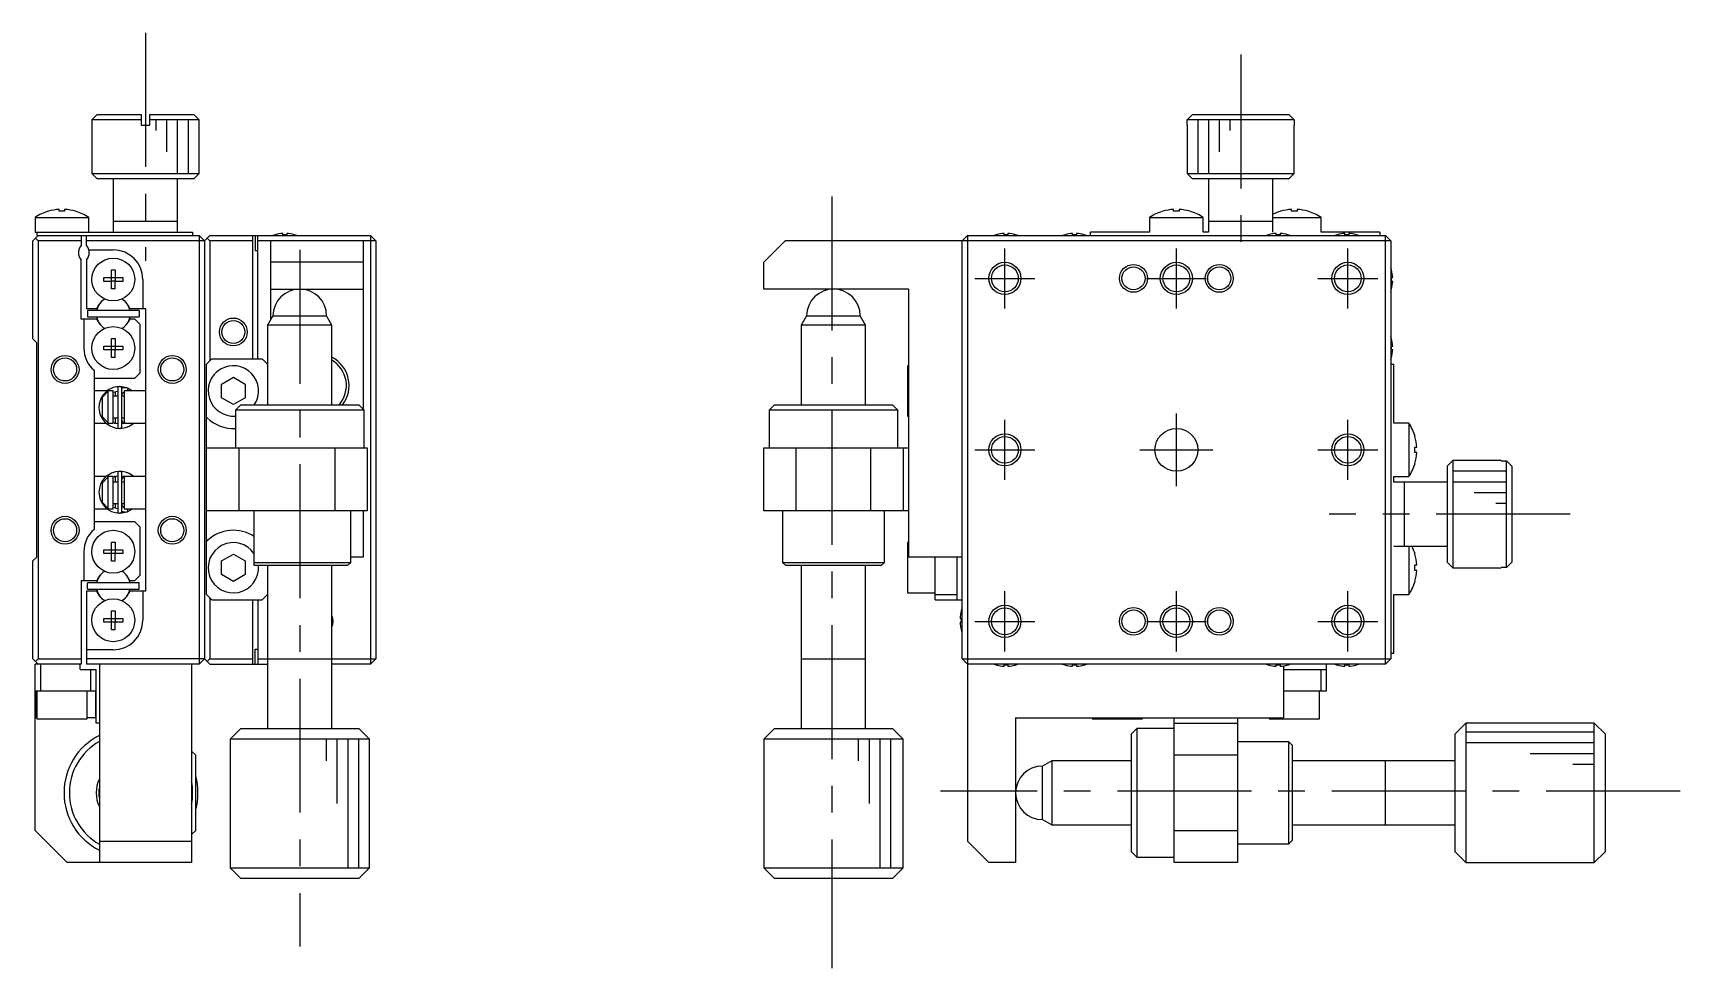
# Model space of a CAD drawing. Extents: x 35 to 355, y 20 to 260.
# Drawn here: x 35.2 to 188.9, y 101.2 to 188.5 of the extents above; entities that cross this region are included whole.
import ezdxf

# ---------------------------------------------------------------- set-up
doc = ezdxf.new("R2010")
doc.units = 0
doc.header["$LTSCALE"] = 10
doc.linetypes.add('CENTER', pattern=[2, 1.25, -0.25, 0.25, -0.25])
doc.layers.get('0').update_dxf_attribs({"linetype": 'CONTINUOUS'})
doc.layers.add('CENTER', color=1, linetype='CENTER')

msp = doc.modelspace()

# ---------------------------------------------------------------- linework, layer by layer
at = {"color": 7, "linetype": 'CONTINUOUS'}
for p, q in [((41.244827, 180.854608), (40.744827, 180.354608)), ((45.344827, 180.354608), (40.744827, 180.354608)), ((40.744827, 180.354608), (40.744827, 175.354608)), ((41.244827, 180.854608), (45.344827, 180.854608)), ((45.344827, 180.854608), (45.344827, 179.854608)), ((45.344827, 179.854608), (46.144827, 179.854608)), ((46.144827, 180.854608), (50.244827, 180.854608)), ((46.144827, 179.854608), (46.144827, 180.854608)), ((50.744827, 180.354608), (46.144827, 180.354608)), ((50.744827, 180.354608), (50.244827, 180.854608)), ((50.744827, 175.354608), (50.744827, 180.354608)), ((142.940198, 179.854608), (142.956223, 179.854608)), ((142.940198, 179.854608), (142.940198, 175.354608)), ((142.956223, 180.354608), (143.458011, 180.854608)), ((152.924172, 180.354608), (142.956223, 180.354608)), ((142.956223, 179.854608), (142.956223, 180.354608)), ((143.458011, 180.854608), (152.422385, 180.854608)), ((152.422385, 180.854608), (152.924172, 180.354608)), ((152.924172, 180.354608), (152.924172, 179.854608)), ((152.924172, 179.854608), (152.940198, 179.854608)), ((152.940198, 175.354608), (152.940198, 179.854608)), ((40.744827, 175.354608), (41.244827, 174.854608)), ((40.744827, 175.354608), (50.744827, 175.354608)), ((50.244827, 174.854608), (50.744827, 175.354608)), ((142.940198, 175.354608), (152.940198, 175.354608)), ((142.940198, 175.354608), (143.440198, 174.854608)), ((152.440198, 174.854608), (152.940198, 175.354608)), ((50.244827, 174.854608), (41.244827, 174.854608)), ((42.744827, 174.854608), (42.744827, 169.854608)), ((48.744827, 169.854608), (48.744827, 174.854608)), ((152.440198, 174.854608), (143.440198, 174.854608)), ((144.940198, 174.854608), (144.940198, 169.854608)), ((150.940198, 169.854608), (150.940198, 174.854608)), ((35.444827, 171.246265), (40.444827, 171.246265)), ((35.444827, 171.246265), (35.444827, 169.854608)), ((36.686237, 171.817188), (36.682894, 171.824043)), ((37.684827, 171.817188), (37.684827, 171.98956)), ((38.204827, 171.817188), (37.684827, 171.817188)), ((38.204827, 171.98956), (38.204827, 171.817188)), ((39.20676, 171.824043), (39.203416, 171.817188)), ((40.444827, 169.854608), (40.444827, 171.246265)), ((48.744827, 170.854608), (42.744827, 170.854608)), ((139.440198, 171.246265), (144.440198, 171.246265)), ((139.440198, 171.246265), (139.440198, 169.854608)), ((140.681608, 171.817188), (140.678265, 171.824043)), ((141.680198, 171.817188), (141.680198, 171.98956)), ((142.200198, 171.817188), (141.680198, 171.817188)), ((142.200198, 171.98956), (142.200198, 171.817188)), ((143.202131, 171.824043), (143.198787, 171.817188)), ((144.440198, 169.854608), (144.440198, 171.246265)), ((150.940198, 170.854608), (144.940198, 170.854608)), ((150.940198, 171.246265), (155.440198, 171.246265)), ((151.681608, 171.817188), (151.678265, 171.824043)), ((152.680198, 171.817188), (152.680198, 171.98956)), ((153.200198, 171.817188), (152.680198, 171.817188)), ((153.200198, 171.98956), (153.200198, 171.817188)), ((154.202131, 171.824043), (154.198787, 171.817188)), ((155.440198, 169.854608), (155.440198, 171.246265)), ((35.244827, 169.054608), (35.744827, 169.554608)), ((35.444827, 169.854608), (50.144827, 169.854608)), ((35.744827, 169.054608), (35.494827, 169.304608)), ((35.644827, 169.554608), (35.644827, 169.854608)), ((35.644827, 169.554608), (50.744827, 169.554608)), ((39.744827, 169.554608), (39.744827, 168.616045)), ((40.244827, 168.616045), (40.244827, 169.554608)), ((50.144827, 169.854608), (50.144827, 169.554608)), ((51.244827, 169.054608), (50.744827, 169.554608)), ((50.744827, 169.554608), (50.744827, 129.554608)), ((51.244827, 169.054608), (51.744827, 169.554608)), ((51.744827, 169.054608), (51.494827, 169.304608)), ((51.744827, 169.554608), (66.744827, 169.554608)), ((55.744827, 169.554608), (55.744827, 158.054608)), ((55.994827, 169.554608), (55.994827, 168.154608)), ((56.244827, 158.054608), (56.244827, 169.554608)), ((57.858465, 169.624129), (57.856211, 169.628752)), ((58.564827, 169.624129), (58.564827, 169.744467)), ((58.924827, 169.624129), (58.564827, 169.624129)), ((58.924827, 169.744467), (58.924827, 169.624129)), ((59.633443, 169.628752), (59.631188, 169.624129)), ((67.244827, 169.054608), (66.744827, 169.554608)), ((66.744827, 169.554608), (66.744827, 129.554608)), ((122.440198, 169.554608), (121.940198, 169.054608)), ((122.440198, 169.554608), (161.440198, 169.554608)), ((122.440198, 169.554608), (122.440198, 113.054608)), ((125.153836, 169.624129), (125.151582, 169.628752)), ((125.860198, 169.624129), (125.860198, 169.744467)), ((126.220198, 169.624129), (125.860198, 169.624129)), ((126.220198, 169.744467), (126.220198, 169.624129)), ((126.928814, 169.628752), (126.926559, 169.624129)), ((131.553836, 169.624129), (131.551582, 169.628752)), ((132.260198, 169.624129), (132.260198, 169.744467)), ((132.620198, 169.624129), (132.260198, 169.624129)), ((132.620198, 169.744467), (132.620198, 169.624129)), ((133.328814, 169.628752), (133.326559, 169.624129)), ((133.940198, 169.554608), (133.940198, 169.854608)), ((139.440198, 169.854608), (133.940198, 169.854608)), ((144.940198, 169.854608), (144.440198, 169.854608)), ((150.553836, 169.624129), (150.551582, 169.628752)), ((151.260198, 169.624129), (151.260198, 169.744467)), ((151.620198, 169.624129), (151.260198, 169.624129)), ((151.620198, 169.744467), (151.620198, 169.624129)), ((152.328814, 169.628752), (152.326559, 169.624129)), ((160.940198, 169.854608), (155.440198, 169.854608)), ((156.953836, 169.624129), (156.951582, 169.628752)), ((157.660198, 169.624129), (157.660198, 169.744467)), ((158.020198, 169.624129), (157.660198, 169.624129)), ((158.020198, 169.744467), (158.020198, 169.624129)), ((158.728814, 169.628752), (158.726559, 169.624129)), ((160.940198, 169.854608), (160.940198, 169.554608)), ((161.940198, 169.054608), (161.440198, 169.554608)), ((161.440198, 129.554608), (161.440198, 169.554608)), ((35.244827, 159.904608), (35.244827, 169.054608)), ((35.744827, 169.054608), (35.744827, 130.054608)), ((39.744827, 169.054608), (35.744827, 169.054608)), ((51.244827, 169.054608), (40.244827, 169.054608)), ((40.463072, 168.204608), (42.744827, 168.204608)), ((51.244827, 169.054608), (51.244827, 130.054608)), ((55.744827, 169.054608), (51.744827, 169.054608)), ((51.744827, 169.054608), (51.744827, 157.854608)), ((55.994827, 168.154608), (56.244827, 168.154608)), ((67.244827, 169.054608), (56.244827, 169.054608)), ((57.444827, 161.708197), (57.444827, 169.054608)), ((66.044827, 169.054608), (66.044827, 153.354608)), ((67.244827, 169.054608), (67.244827, 130.054608)), ((105.440198, 169.054608), (103.440198, 167.054608)), ((161.940198, 169.054608), (105.440198, 169.054608)), ((121.940198, 130.054608), (121.940198, 169.054608)), ((161.940198, 169.054608), (161.940198, 130.054608)), ((39.744827, 161.754608), (39.744827, 167.29317)), ((40.244827, 167.29317), (40.244827, 162.754608)), ((42.564827, 166.340969), (42.924827, 166.340969)), ((42.564827, 165.634608), (42.564827, 166.340969)), ((42.924827, 166.340969), (42.924827, 165.634608)), ((66.044827, 167.054608), (57.444827, 167.054608)), ((103.440198, 164.554608), (103.440198, 167.054608)), ((162.009719, 166.340969), (162.014342, 166.343224)), ((41.858465, 165.634608), (42.564827, 165.634608)), ((41.858465, 165.274608), (41.858465, 165.634608)), ((42.564827, 165.274608), (41.858465, 165.274608)), ((42.575199, 165.624235), (42.564827, 165.634608)), ((42.575199, 165.28498), (42.564827, 165.274608)), ((42.564827, 164.568246), (42.564827, 165.274608)), ((42.924827, 164.568246), (42.564827, 164.568246)), ((42.575199, 165.28498), (42.575199, 165.624235)), ((42.575199, 165.624235), (42.914454, 165.624235)), ((42.914454, 165.28498), (42.575199, 165.28498)), ((42.914454, 165.624235), (42.924827, 165.634608)), ((42.914454, 165.624235), (42.914454, 165.28498)), ((42.914454, 165.28498), (42.924827, 165.274608)), ((42.924827, 165.634608), (43.631188, 165.634608)), ((43.631188, 165.274608), (42.924827, 165.274608)), ((42.924827, 164.568246), (42.924827, 165.274608)), ((43.631188, 165.634608), (43.631188, 165.274608)), ((45.494827, 165.454608), (45.494827, 162.754608)), ((57.444827, 164.554608), (66.044827, 164.554608)), ((116.940198, 164.554608), (103.440198, 164.554608)), ((116.940198, 164.554608), (116.940198, 139.554608)), ((162.009719, 165.274608), (162.009719, 165.634608)), ((162.009719, 165.634608), (162.130057, 165.634608)), ((162.130057, 165.274608), (162.009719, 165.274608)), ((162.014342, 164.565992), (162.009719, 164.568246)), ((41.344187, 163.014703), (41.194021, 162.754608)), ((44.295632, 162.754608), (44.145466, 163.014703)), ((41.194021, 161.754608), (39.744827, 161.754608)), ((39.994827, 161.754608), (39.994827, 159.054608)), ((40.244827, 162.754608), (41.194021, 162.754608)), ((40.344827, 162.554608), (40.344827, 161.954608)), ((45.144827, 162.554608), (40.344827, 162.554608)), ((40.344827, 161.954608), (45.144827, 161.954608)), ((41.344187, 161.494512), (41.194021, 161.754608)), ((44.295632, 161.754608), (44.145466, 161.494512)), ((44.295632, 162.754608), (45.744827, 162.754608)), ((44.744827, 161.754608), (44.295632, 161.754608)), ((45.244827, 161.254608), (44.744827, 161.754608)), ((45.144827, 162.554608), (45.144827, 161.954608)), ((45.744827, 162.754608), (45.744827, 136.354608)), ((57.644827, 162.054608), (57.144827, 161.188582)), ((57.644827, 162.054608), (62.644827, 162.054608)), ((63.144827, 161.188582), (62.644827, 162.054608)), ((107.440198, 162.054608), (106.940198, 161.188582)), ((107.440198, 162.054608), (112.440198, 162.054608)), ((112.940198, 161.188582), (112.440198, 162.054608)), ((35.244827, 159.904608), (35.594827, 159.554608)), ((42.564827, 159.940969), (42.924827, 159.940969)), ((42.564827, 159.234608), (42.564827, 159.940969)), ((42.924827, 159.940969), (42.924827, 159.234608)), ((45.244827, 156.754608), (45.244827, 161.254608)), ((57.144827, 161.188582), (57.144827, 153.754608)), ((63.144827, 161.188582), (57.144827, 161.188582)), ((63.144827, 153.754608), (63.144827, 161.188582)), ((112.940198, 161.188582), (106.940198, 161.188582)), ((106.940198, 161.188582), (106.940198, 153.754627)), ((112.940198, 153.754627), (112.940198, 161.188582)), ((162.009719, 159.940969), (162.014342, 159.943224)), ((35.594827, 139.554608), (35.594827, 159.554608)), ((41.858465, 159.234608), (42.564827, 159.234608)), ((41.858465, 158.874608), (41.858465, 159.234608)), ((42.564827, 158.874608), (41.858465, 158.874608)), ((42.575199, 159.224235), (42.564827, 159.234608)), ((42.575199, 158.88498), (42.564827, 158.874608)), ((42.564827, 158.168246), (42.564827, 158.874608)), ((42.575199, 158.88498), (42.575199, 159.224235)), ((42.575199, 159.224235), (42.914454, 159.224235)), ((42.914454, 158.88498), (42.575199, 158.88498)), ((42.914454, 159.224235), (42.924827, 159.234608)), ((42.914454, 159.224235), (42.914454, 158.88498)), ((42.914454, 158.88498), (42.924827, 158.874608)), ((42.924827, 159.234608), (43.631188, 159.234608)), ((43.631188, 158.874608), (42.924827, 158.874608)), ((42.924827, 158.168246), (42.924827, 158.874608)), ((43.631188, 159.234608), (43.631188, 158.874608)), ((162.009719, 158.874608), (162.009719, 159.234608)), ((162.009719, 159.234608), (162.130057, 159.234608)), ((162.130057, 158.874608), (162.009719, 158.874608)), ((40.944827, 156.975545), (40.944827, 142.13367)), ((42.924827, 158.168246), (42.564827, 158.168246)), ((51.944827, 158.054608), (51.444827, 157.554608)), ((51.444827, 136.054608), (51.444827, 157.554608)), ((51.944827, 158.054608), (56.644827, 158.054608)), ((57.144827, 157.554608), (56.644827, 158.054608)), ((116.940198, 157.404608), (116.840198, 157.404608)), ((116.840198, 157.404608), (116.840198, 152.704608)), ((161.940198, 157.554608), (162.240198, 157.554608)), ((162.014342, 158.165992), (162.009719, 158.168246)), ((162.240198, 152.054608), (162.240198, 157.554608)), ((40.944827, 156.254608), (44.744827, 156.254608)), ((43.151308, 155.257686), (43.151308, 151.757686)), ((44.124059, 155.296718), (43.375586, 155.456225)), ((43.580026, 155.30369), (43.548712, 155.289691)), ((43.551308, 151.757686), (43.551308, 155.257686)), ((43.612161, 155.316177), (43.580026, 155.30369)), ((43.644866, 155.327039), (43.612161, 155.316177)), ((43.67806, 155.33625), (43.644866, 155.327039)), ((43.711663, 155.343788), (43.67806, 155.33625)), ((43.745592, 155.349636), (43.711663, 155.343788)), ((43.779766, 155.353779), (43.745592, 155.349636)), ((43.8141, 155.356207), (43.779766, 155.353779)), ((43.848511, 155.356915), (43.8141, 155.356207)), ((43.882916, 155.355899), (43.848511, 155.356915)), ((43.91723, 155.353164), (43.882916, 155.355899)), ((43.951371, 155.348714), (43.91723, 155.353164)), ((43.985254, 155.34256), (43.951371, 155.348714)), ((44.018796, 155.334716), (43.985254, 155.34256)), ((44.051917, 155.325201), (44.018796, 155.334716)), ((44.123431, 155.297031), (44.0508, 155.054602)), ((44.084533, 155.314038), (44.051917, 155.325201)), ((44.114884, 155.301969), (44.084533, 155.314038)), ((44.109643, 155.234992), (44.106303, 155.223252)), ((44.112517, 155.245986), (44.109643, 155.234992)), ((44.114908, 155.256164), (44.112517, 155.245986)), ((44.113203, 155.302322), (44.115461, 155.30167)), ((44.536094, 155.054628), (44.114341, 155.300927)), ((44.116799, 155.26546), (44.114908, 155.256164)), ((44.115461, 155.30167), (44.117217, 155.299846)), ((44.118179, 155.273816), (44.116799, 155.26546)), ((44.117217, 155.299846), (44.118459, 155.296862)), ((44.119038, 155.281177), (44.118179, 155.273816)), ((44.118459, 155.296862), (44.119179, 155.292737)), ((44.119373, 155.287498), (44.119038, 155.281177)), ((44.119179, 155.292737), (44.119373, 155.287498)), ((44.744827, 156.254608), (45.244827, 156.754608)), ((52.844827, 155.689693), (53.944827, 156.324778)), ((52.844827, 154.419522), (52.844827, 155.689693)), ((53.944827, 156.324778), (55.044827, 155.689693)), ((55.044827, 155.689693), (55.044827, 154.419522)), ((42.166392, 155.054608), (40.944827, 155.054608)), ((41.744827, 154.471123), (42.244827, 155.000291)), ((41.744827, 152.638093), (41.744827, 154.471123)), ((42.744827, 155.054608), (42.244827, 155.054608)), ((42.244827, 155.054608), (42.244827, 152.054608)), ((42.744695, 154.935001), (43.151257, 155.045865)), ((42.744827, 152.054608), (42.744827, 155.054608)), ((43.151308, 154.554608), (42.744827, 154.554608)), ((42.944827, 154.554608), (42.944827, 155.004437)), ((43.551308, 154.656799), (43.551635, 154.670753)), ((43.744827, 154.554608), (43.551308, 154.554608)), ((43.551635, 154.670753), (43.55267, 154.685448)), ((43.55267, 154.685448), (43.554409, 154.700074)), ((43.554409, 154.700074), (43.55685, 154.714597)), ((43.55685, 154.714597), (43.559987, 154.728984)), ((43.559987, 154.728984), (43.563813, 154.743201)), ((43.563813, 154.743201), (43.56832, 154.757215)), ((43.56832, 154.757215), (43.573499, 154.770993)), ((43.573499, 154.770993), (43.579339, 154.784504)), ((43.579339, 154.784504), (43.585826, 154.797714)), ((43.585826, 154.797714), (43.592948, 154.810594)), ((43.592948, 154.810594), (43.60069, 154.823111)), ((43.60069, 154.823111), (43.609034, 154.835235)), ((43.609034, 154.835235), (43.617964, 154.846936)), ((43.617964, 154.846936), (43.627459, 154.858186)), ((43.627459, 154.858186), (43.6375, 154.868956)), ((43.6375, 154.868956), (43.648063, 154.879218)), ((43.648063, 154.879218), (43.659125, 154.888945)), ((43.659125, 154.888945), (43.670661, 154.898112)), ((43.670661, 154.898112), (43.682646, 154.906693)), ((43.682646, 154.906693), (43.69505, 154.914666)), ((43.69505, 154.914666), (43.707844, 154.922007)), ((43.707844, 154.922007), (43.720999, 154.928697)), ((43.720999, 154.928697), (43.734481, 154.934714)), ((43.734481, 154.934714), (43.744803, 154.93878)), ((43.744827, 155.054608), (43.744827, 152.054608)), ((45.744827, 155.054608), (43.744827, 155.054608)), ((44.04672, 155.068628), (44.040133, 155.054608)), ((44.053242, 155.082962), (44.04672, 155.068628)), ((44.059658, 155.097519), (44.053242, 155.082962)), ((44.065927, 155.112206), (44.059658, 155.097519)), ((44.072009, 155.12693), (44.065927, 155.112206)), ((44.077866, 155.141596), (44.072009, 155.12693)), ((44.083459, 155.156112), (44.077866, 155.141596)), ((44.088754, 155.170384), (44.083459, 155.156112)), ((44.093716, 155.184321), (44.088754, 155.170384)), ((44.098314, 155.197835), (44.093716, 155.184321)), ((44.102519, 155.21084), (44.098314, 155.197835)), ((44.106303, 155.223252), (44.102519, 155.21084)), ((53.944827, 153.784437), (52.844827, 154.419522)), ((55.044827, 154.419522), (53.944827, 153.784437)), ((54.644827, 153.754608), (54.144827, 153.254608)), ((54.644827, 153.754608), (65.644827, 153.754608)), ((66.144827, 153.254608), (65.644827, 153.754608)), ((104.440198, 153.754608), (103.940198, 153.254608)), ((104.440198, 153.754608), (115.440198, 153.754608)), ((115.940198, 153.254608), (115.440198, 153.754608)), ((42.244827, 152.108924), (41.744827, 152.638093)), ((42.744827, 152.554608), (43.151308, 152.554608)), ((42.944827, 152.054608), (42.944827, 152.554608)), ((43.551308, 152.554608), (43.744827, 152.554608)), ((43.551358, 152.353249), (43.551308, 152.358573)), ((43.551978, 152.338528), (43.551358, 152.353249)), ((43.553305, 152.32385), (43.551978, 152.338528)), ((43.555338, 152.30925), (43.553305, 152.32385)), ((43.558073, 152.294762), (43.555338, 152.30925)), ((43.561504, 152.28042), (43.558073, 152.294762)), ((43.565624, 152.266258), (43.561504, 152.28042)), ((43.570426, 152.252309), (43.565624, 152.266258)), ((43.5759, 152.238605), (43.570426, 152.252309)), ((43.582034, 152.225181), (43.5759, 152.238605)), ((43.588817, 152.212068), (43.582034, 152.225181)), ((43.596234, 152.199299), (43.588817, 152.212068)), ((43.604269, 152.186905), (43.596234, 152.199299)), ((43.612906, 152.174917), (43.604269, 152.186905)), ((43.622125, 152.163366), (43.612906, 152.174917)), ((43.631907, 152.152282), (43.622125, 152.163366)), ((51.514005, 152.536452), (51.444827, 152.50708)), ((66.144827, 153.254608), (54.144827, 153.254608)), ((54.144827, 153.254608), (54.144827, 149.754608)), ((66.144827, 149.754608), (66.144827, 153.254608)), ((115.940198, 153.254608), (103.940198, 153.254608)), ((103.940198, 153.254608), (103.940198, 149.754608)), ((115.940198, 149.754608), (115.940198, 153.254608)), ((116.840198, 152.704608), (116.940198, 152.704608)), ((40.944827, 152.054608), (42.052993, 152.054608)), ((42.244827, 152.054608), (42.744827, 152.054608)), ((43.151254, 151.969793), (42.744741, 152.080034)), ((42.810311, 152.054608), (42.944827, 152.054608)), ((43.779646, 152.017102), (43.551368, 151.969479)), ((43.64223, 152.141693), (43.631907, 152.152282)), ((43.653071, 152.131629), (43.64223, 152.141693)), ((43.664404, 152.122115), (43.653071, 152.131629)), ((43.676203, 152.113179), (43.664404, 152.122115)), ((43.68844, 152.104844), (43.676203, 152.113179)), ((43.701085, 152.097136), (43.68844, 152.104844)), ((43.714107, 152.090075), (43.701085, 152.097136)), ((43.727474, 152.083683), (43.714107, 152.090075)), ((43.741151, 152.077978), (43.727474, 152.083683)), ((43.744803, 152.076591), (43.741151, 152.077978)), ((43.744827, 152.054608), (45.744827, 152.054608)), ((43.892313, 152.054269), (43.779646, 152.017102)), ((44.055481, 151.690922), (44.114884, 151.713403)), ((44.110599, 151.713498), (44.113203, 151.713049)), ((44.113203, 151.713049), (44.112844, 151.713911)), ((44.114884, 151.713403), (44.113203, 151.713049)), ((44.11564, 151.713818), (44.114884, 151.713403)), ((163.631855, 152.054608), (162.240198, 152.054608)), ((163.631855, 152.054608), (163.631855, 147.054608)), ((164.202778, 150.813197), (164.209633, 150.816541)), ((51.444827, 149.754608), (66.444827, 149.754608)), ((54.444827, 149.754608), (54.444827, 143.854608)), ((63.444827, 143.854608), (63.444827, 149.754608)), ((66.444827, 149.754608), (66.444827, 143.854608)), ((103.440198, 143.854608), (103.440198, 149.754608)), ((103.440198, 149.754608), (116.940198, 149.754608)), ((106.440198, 149.754608), (106.440198, 143.854608)), ((113.440198, 143.854608), (113.440198, 149.754608)), ((116.440198, 149.754608), (116.440198, 143.854608)), ((164.202778, 149.814608), (164.37515, 149.814608)), ((164.202778, 149.294608), (164.202778, 149.814608)), ((164.37515, 149.294608), (164.202778, 149.294608)), ((164.209633, 148.292675), (164.202778, 148.296018)), ((167.740198, 148.554608), (167.240198, 148.054608)), ((167.240198, 139.054608), (167.240198, 148.054608)), ((167.740198, 148.554608), (167.740198, 138.554608)), ((172.240198, 148.554608), (167.740198, 148.554608)), ((172.240198, 148.554608), (172.240198, 148.538582)), ((172.240198, 148.538582), (172.740198, 148.538582)), ((172.740198, 138.570633), (172.740198, 148.538582)), ((172.740198, 148.538582), (173.240198, 148.036795)), ((173.240198, 148.036795), (173.240198, 139.072421)), ((42.053696, 147.054608), (40.944827, 147.054608)), ((41.744827, 146.471123), (42.244827, 147.000291)), ((41.744827, 144.638093), (41.744827, 146.471123)), ((42.744827, 147.054608), (42.244827, 147.054608)), ((42.244827, 147.054608), (42.244827, 144.054608)), ((42.744636, 147.029137), (43.151305, 147.13943)), ((42.744827, 144.054608), (42.744827, 147.054608)), ((43.151308, 146.554608), (42.744827, 146.554608)), ((42.944827, 147.054608), (42.810652, 147.054608)), ((42.944827, 146.554608), (42.944827, 147.054608)), ((43.151308, 147.35153), (43.151308, 143.85153)), ((43.551308, 143.85153), (43.551308, 147.35153)), ((43.551308, 146.750642), (43.551635, 146.764597)), ((43.744827, 146.554608), (43.551308, 146.554608)), ((43.551401, 147.139732), (43.779922, 147.092033)), ((43.551635, 146.764597), (43.55267, 146.779292)), ((43.55267, 146.779292), (43.554409, 146.793918)), ((43.554409, 146.793918), (43.55685, 146.808441)), ((43.55685, 146.808441), (43.559987, 146.822828)), ((43.559987, 146.822828), (43.563813, 146.837044)), ((43.563813, 146.837044), (43.56832, 146.851058)), ((43.56832, 146.851058), (43.573499, 146.864837)), ((43.573499, 146.864837), (43.579339, 146.878347)), ((43.579339, 146.878347), (43.585826, 146.891558)), ((43.585826, 146.891558), (43.592948, 146.904437)), ((43.592948, 146.904437), (43.60069, 146.916954)), ((43.60069, 146.916954), (43.609034, 146.929079)), ((43.609034, 146.929079), (43.617964, 146.94078)), ((43.617964, 146.94078), (43.627459, 146.95203)), ((43.627459, 146.95203), (43.6375, 146.9628)), ((43.6375, 146.9628), (43.648063, 146.973062)), ((43.648063, 146.973062), (43.659125, 146.982789)), ((43.659125, 146.982789), (43.670661, 146.991956)), ((43.670661, 146.991956), (43.682646, 147.000537)), ((43.682646, 147.000537), (43.69505, 147.00851)), ((43.69505, 147.00851), (43.707844, 147.015851)), ((43.707844, 147.015851), (43.720999, 147.02254)), ((43.720999, 147.02254), (43.734481, 147.028557)), ((43.734481, 147.028557), (43.744803, 147.032624)), ((43.744827, 147.054608), (43.744827, 144.054608)), ((45.744827, 147.054608), (43.744827, 147.054608)), ((43.779922, 147.092033), (43.892592, 147.054841)), ((44.067855, 147.413974), (44.053472, 147.418554)), ((44.114884, 147.395813), (44.06781, 147.413833)), ((44.113203, 147.396166), (44.112826, 147.395259)), ((44.114884, 147.395813), (44.113203, 147.396166)), ((44.11564, 147.395397), (44.114884, 147.395813)), ((162.240198, 146.554608), (162.240198, 147.054608)), ((162.240198, 147.054608), (163.631855, 147.054608)), ((167.240198, 146.554608), (162.240198, 146.554608)), ((163.240198, 140.554608), (163.240198, 146.554608)), ((42.244827, 144.108924), (41.744827, 144.638093)), ((42.744827, 144.554608), (43.151308, 144.554608)), ((42.944827, 144.105223), (42.944827, 144.554608)), ((43.551308, 144.554608), (43.744827, 144.554608)), ((40.944827, 144.054608), (42.166812, 144.054608)), ((42.244827, 144.054608), (42.744827, 144.054608)), ((43.151287, 144.063346), (42.74468, 144.174221)), ((43.37684, 143.653008), (44.060766, 143.78654)), ((43.548663, 143.819547), (43.560734, 143.813928)), ((43.551358, 144.447093), (43.551308, 144.452417)), ((43.551978, 144.432371), (43.551358, 144.447093)), ((43.553305, 144.417693), (43.551978, 144.432371)), ((43.555338, 144.403094), (43.553305, 144.417693)), ((43.558073, 144.388606), (43.555338, 144.403094)), ((43.561504, 144.374264), (43.558073, 144.388606)), ((43.560734, 143.813928), (43.592513, 143.800453)), ((43.565624, 144.360102), (43.561504, 144.374264)), ((43.570426, 144.346152), (43.565624, 144.360102)), ((43.5759, 144.332449), (43.570426, 144.346152)), ((43.582034, 144.319024), (43.5759, 144.332449)), ((43.588817, 144.305912), (43.582034, 144.319024)), ((43.596234, 144.293142), (43.588817, 144.305912)), ((43.592513, 143.800453), (43.624908, 143.788589)), ((43.604269, 144.280748), (43.596234, 144.293142)), ((43.612906, 144.268761), (43.604269, 144.280748)), ((43.622125, 144.25721), (43.612906, 144.268761)), ((43.631907, 144.246126), (43.622125, 144.25721)), ((43.624908, 143.788589), (43.657839, 143.778363)), ((43.64223, 144.235537), (43.631907, 144.246126)), ((43.653071, 144.225472), (43.64223, 144.235537)), ((43.664404, 144.215959), (43.653071, 144.225472)), ((43.657839, 143.778363), (43.691226, 143.769801)), ((43.676203, 144.207022), (43.664404, 144.215959)), ((43.68844, 144.198688), (43.676203, 144.207022)), ((43.701085, 144.190979), (43.68844, 144.198688)), ((43.691226, 143.769801), (43.724985, 143.762922)), ((43.714107, 144.183919), (43.701085, 144.190979)), ((43.727474, 144.177527), (43.714107, 144.183919)), ((43.724985, 143.762922), (43.759035, 143.757742)), ((43.741151, 144.171822), (43.727474, 144.177527)), ((43.744803, 144.170435), (43.741151, 144.171822)), ((43.744827, 144.054608), (45.744827, 144.054608)), ((43.759035, 143.757742), (43.793293, 143.754273)), ((43.793293, 143.754273), (43.827674, 143.752523)), ((43.827674, 143.752523), (43.862095, 143.752496)), ((43.862095, 143.752496), (43.896472, 143.75419)), ((43.896472, 143.75419), (43.930721, 143.757602)), ((43.930721, 143.757602), (43.96476, 143.762724)), ((43.96476, 143.762724), (43.998504, 143.769543)), ((43.998504, 143.769543), (44.031873, 143.778042)), ((44.031873, 143.778042), (44.064784, 143.788201)), ((44.04672, 144.040588), (44.040133, 144.054608)), ((44.053242, 144.026253), (44.04672, 144.040588)), ((44.123431, 143.812185), (44.0508, 144.054614)), ((44.059658, 144.011696), (44.053242, 144.026253)), ((44.065927, 143.997009), (44.059658, 144.011696)), ((44.064784, 143.788201), (44.097158, 143.799996)), ((44.072009, 143.982285), (44.065927, 143.997009)), ((44.077866, 143.967619), (44.072009, 143.982285)), ((44.083459, 143.953104), (44.077866, 143.967619)), ((44.088754, 143.938832), (44.083459, 143.953104)), ((44.093716, 143.924894), (44.088754, 143.938832)), ((44.098314, 143.91138), (44.093716, 143.924894)), ((44.097158, 143.799996), (44.114884, 143.807246)), ((44.102519, 143.898376), (44.098314, 143.91138)), ((44.106303, 143.885964), (44.102519, 143.898376)), ((44.109643, 143.874223), (44.106303, 143.885964)), ((44.112517, 143.863229), (44.109643, 143.874223)), ((44.114908, 143.853051), (44.112517, 143.863229)), ((44.113203, 143.806893), (44.115461, 143.807545)), ((44.114341, 143.808289), (44.536002, 144.054517)), ((44.116799, 143.843755), (44.114908, 143.853051)), ((44.115461, 143.807545), (44.117217, 143.809369)), ((44.118179, 143.8354), (44.116799, 143.843755)), ((44.117217, 143.809369), (44.118459, 143.812353)), ((44.119038, 143.828038), (44.118179, 143.8354)), ((44.118459, 143.812353), (44.119179, 143.816478)), ((44.119373, 143.821717), (44.119038, 143.828038)), ((44.119179, 143.816478), (44.119373, 143.821717)), ((66.444827, 143.854608), (51.444827, 143.854608)), ((55.894827, 138.754608), (55.894827, 143.854608)), ((64.894827, 139.054608), (64.894827, 143.854608)), ((66.044827, 143.854608), (66.044827, 139.554608)), ((116.940198, 143.854608), (103.440198, 143.854608)), ((105.190198, 143.854608), (105.190198, 139.054608)), ((114.690198, 139.054608), (114.690198, 143.854608)), ((44.744827, 142.854608), (40.944827, 142.854608)), ((45.244827, 142.354608), (44.744827, 142.854608)), ((45.244827, 137.854608), (45.244827, 142.354608)), ((39.994827, 140.054608), (39.994827, 137.354608)), ((41.858465, 140.234608), (42.564827, 140.234608)), ((41.858465, 139.874608), (41.858465, 140.234608)), ((42.564827, 139.874608), (41.858465, 139.874608)), ((42.564827, 140.940969), (42.924827, 140.940969)), ((42.564827, 140.234608), (42.564827, 140.940969)), ((42.575199, 140.224235), (42.564827, 140.234608)), ((42.575199, 139.88498), (42.564827, 139.874608)), ((42.564827, 139.168246), (42.564827, 139.874608)), ((42.575199, 139.88498), (42.575199, 140.224235)), ((42.575199, 140.224235), (42.914454, 140.224235)), ((42.914454, 139.88498), (42.575199, 139.88498)), ((42.914454, 140.224235), (42.924827, 140.234608)), ((42.914454, 140.224235), (42.914454, 139.88498)), ((42.914454, 139.88498), (42.924827, 139.874608)), ((42.924827, 140.940969), (42.924827, 140.234608)), ((42.924827, 140.234608), (43.631188, 140.234608)), ((43.631188, 139.874608), (42.924827, 139.874608)), ((42.924827, 139.168246), (42.924827, 139.874608)), ((43.631188, 140.234608), (43.631188, 139.874608)), ((51.444827, 141.102135), (51.514005, 141.072763)), ((116.940198, 140.904608), (116.840198, 140.904608)), ((116.840198, 140.904608), (116.840198, 136.204608)), ((162.240198, 140.554608), (167.240198, 140.554608)), ((163.631855, 140.554608), (163.631855, 136.054608)), ((35.594827, 139.554608), (35.244827, 139.204608)), ((35.244827, 130.054608), (35.244827, 139.204608)), ((42.924827, 139.168246), (42.564827, 139.168246)), ((52.844827, 139.189693), (53.944827, 139.824778)), ((52.844827, 137.919522), (52.844827, 139.189693)), ((53.944827, 139.824778), (55.044827, 139.189693)), ((55.044827, 139.189693), (55.044827, 137.919522)), ((55.894827, 139.054608), (64.894827, 139.054608)), ((64.594827, 138.754608), (55.894827, 138.754608)), ((57.144827, 138.754608), (57.144827, 123.554608)), ((63.144827, 123.554608), (63.144827, 138.754608)), ((64.594827, 138.754608), (64.894827, 139.054608)), ((66.044827, 139.554608), (64.894827, 139.554608)), ((105.190198, 139.054608), (114.690198, 139.054608)), ((105.190198, 139.054608), (105.490198, 138.754608)), ((114.390198, 138.754608), (105.490198, 138.754608)), ((106.940198, 138.754588), (106.940198, 123.554608)), ((112.940198, 123.554608), (112.940198, 138.754588)), ((114.390198, 138.754608), (114.690198, 139.054608)), ((121.940198, 139.554608), (116.940198, 139.554608)), ((119.440198, 135.554608), (119.440198, 139.554608)), ((121.440198, 139.554608), (121.440198, 135.554606)), ((164.202778, 139.813197), (164.209633, 139.816541)), ((164.202778, 138.814608), (164.37515, 138.814608)), ((164.202778, 138.294608), (164.202778, 138.814608)), ((167.240198, 139.054608), (167.740198, 138.554608)), ((167.740198, 138.554608), (172.240198, 138.554608)), ((172.740198, 138.570633), (172.240198, 138.570633)), ((172.240198, 138.570633), (172.240198, 138.554608)), ((173.240198, 139.072421), (172.740198, 138.570633)), ((39.744827, 137.354608), (41.194021, 137.354608)), ((39.744827, 137.354608), (39.744827, 129.554608)), ((40.344827, 136.554608), (40.344827, 137.154608)), ((45.144827, 137.154608), (40.344827, 137.154608)), ((41.344187, 137.614703), (41.194021, 137.354608)), ((44.295632, 137.354608), (44.145466, 137.614703)), ((44.295632, 137.354608), (44.744827, 137.354608)), ((44.744827, 137.354608), (45.244827, 137.854608)), ((45.144827, 136.554608), (45.144827, 137.154608)), ((53.944827, 137.284437), (52.844827, 137.919522)), ((55.044827, 137.919522), (53.944827, 137.284437)), ((164.37515, 138.294608), (164.202778, 138.294608)), ((164.209633, 137.292675), (164.202778, 137.296018)), ((41.194021, 136.354608), (40.244827, 136.354608)), ((40.244827, 136.354608), (40.244827, 129.554608)), ((40.344827, 136.554608), (45.144827, 136.554608)), ((41.344187, 136.094512), (41.194021, 136.354608)), ((44.295632, 136.354608), (44.145466, 136.094512)), ((45.744827, 136.354608), (44.295632, 136.354608)), ((45.494827, 136.354608), (45.494827, 133.654608)), ((51.444827, 136.054608), (51.944827, 135.554608)), ((51.744827, 135.754608), (51.744827, 130.054608)), ((51.944827, 135.554608), (56.644827, 135.554608)), ((55.744827, 135.554608), (55.744827, 129.554608)), ((56.244827, 135.554608), (56.244827, 129.554608)), ((56.644827, 135.554608), (57.144827, 136.054608)), ((116.840198, 136.204608), (119.440198, 136.204608)), ((119.440198, 136.054608), (121.440198, 136.054608)), ((119.440198, 135.554606), (121.940198, 135.554606)), ((162.240198, 136.054608), (163.631855, 136.054608)), ((162.240198, 130.554608), (162.240198, 136.054608)), ((41.858465, 133.834608), (42.564827, 133.834608)), ((41.858465, 133.474608), (41.858465, 133.834608)), ((42.564827, 134.540969), (42.924827, 134.540969)), ((42.564827, 133.834608), (42.564827, 134.540969)), ((42.575199, 133.824235), (42.564827, 133.834608)), ((42.575199, 133.48498), (42.575199, 133.824235)), ((42.575199, 133.824235), (42.914454, 133.824235)), ((42.914454, 133.824235), (42.924827, 133.834608)), ((42.914454, 133.824235), (42.914454, 133.48498)), ((42.924827, 134.540969), (42.924827, 133.834608)), ((42.924827, 133.834608), (43.631188, 133.834608)), ((43.631188, 133.834608), (43.631188, 133.474608)), ((121.750339, 133.834608), (121.870676, 133.834608)), ((121.866054, 134.543224), (121.870676, 134.540969)), ((121.870676, 133.834608), (121.870676, 133.474608)), ((42.564827, 133.474608), (41.858465, 133.474608)), ((42.575199, 133.48498), (42.564827, 133.474608)), ((42.564827, 132.768246), (42.564827, 133.474608)), ((42.924827, 132.768246), (42.564827, 132.768246)), ((42.914454, 133.48498), (42.575199, 133.48498)), ((42.914454, 133.48498), (42.924827, 133.474608)), ((43.631188, 133.474608), (42.924827, 133.474608)), ((42.924827, 132.768246), (42.924827, 133.474608)), ((121.870676, 133.474608), (121.750339, 133.474608)), ((121.870676, 132.768246), (121.866054, 132.765992)), ((42.744827, 130.904608), (40.244827, 130.904608)), ((55.994827, 130.954608), (56.244827, 130.954608)), ((55.994827, 129.554608), (55.994827, 130.954608)), ((35.244827, 130.054608), (35.744827, 129.554608)), ((39.744827, 129.554608), (35.444827, 129.554608)), ((35.444827, 114.054608), (35.444827, 129.554608)), ((35.494827, 129.804608), (35.744827, 130.054608)), ((35.744827, 130.054608), (39.744827, 130.054608)), ((35.944827, 129.554608), (35.944827, 127.054608)), ((39.644827, 129.054608), (39.644827, 129.554608)), ((51.244827, 130.054608), (40.244827, 130.054608)), ((50.744827, 129.554608), (40.244827, 129.554608)), ((41.444827, 129.554608), (41.444827, 111.054608)), ((50.044827, 129.554608), (50.044827, 111.054608)), ((51.244827, 130.054608), (50.744827, 129.554608)), ((51.244827, 130.054608), (51.744827, 129.554608)), ((51.494827, 129.804608), (51.744827, 130.054608)), ((51.744827, 130.054608), (55.744827, 130.054608)), ((51.744827, 129.554608), (57.144827, 129.554608)), ((56.244827, 130.054608), (67.244827, 130.054608)), ((66.744827, 129.554608), (63.144827, 129.554608)), ((66.744827, 129.554608), (67.244827, 130.054608)), ((106.940193, 130.054608), (112.940203, 130.054608)), ((121.940198, 130.054608), (122.440198, 129.554608)), ((121.940198, 130.054608), (161.940198, 130.054608)), ((161.440198, 129.554608), (122.440198, 129.554608)), ((125.151582, 129.480464), (125.153836, 129.485086)), ((125.860198, 129.485086), (126.220198, 129.485086)), ((125.860198, 129.364749), (125.860198, 129.485086)), ((126.220198, 129.485086), (126.220198, 129.364749)), ((126.926559, 129.485086), (126.928814, 129.480464)), ((131.551582, 129.480464), (131.553836, 129.485086)), ((132.260198, 129.485086), (132.620198, 129.485086)), ((132.260198, 129.364749), (132.260198, 129.485086)), ((132.620198, 129.485086), (132.620198, 129.364749)), ((133.326559, 129.485086), (133.328814, 129.480464)), ((150.551582, 129.480464), (150.553836, 129.485086)), ((151.260198, 129.485086), (151.620198, 129.485086)), ((151.260198, 129.364749), (151.260198, 129.485086)), ((151.620198, 129.485086), (151.620198, 129.364749)), ((151.940198, 129.399041), (151.940198, 124.554608)), ((152.326559, 129.485086), (152.328814, 129.480464)), ((155.9402, 127.054608), (155.9402, 129.554608)), ((156.951582, 129.480464), (156.953836, 129.485086)), ((157.660198, 129.485086), (158.020198, 129.485086)), ((157.660198, 129.364749), (157.660198, 129.485086)), ((158.020198, 129.485086), (158.020198, 129.364749)), ((158.726559, 129.485086), (158.728814, 129.480464)), ((161.440198, 129.554608), (161.940198, 130.054608)), ((162.240198, 130.554608), (161.940198, 130.554608)), ((39.644827, 129.054608), (41.144827, 129.054608)), ((40.644827, 127.054608), (40.644827, 129.054608)), ((41.144827, 124.054608), (41.144827, 129.054608)), ((151.940198, 129.054608), (155.9402, 129.054608)), ((155.440198, 127.054608), (155.440198, 129.054608)), ((41.144827, 127.054608), (35.444827, 127.054608)), ((35.514005, 127.054608), (35.514005, 124.554608)), ((35.594827, 127.054608), (35.594827, 124.454608)), ((40.294827, 124.454608), (40.294827, 127.054608)), ((41.104563, 124.554608), (41.104563, 127.054608)), ((155.940198, 127.054608), (151.940198, 127.054608)), ((155.290198, 124.454608), (155.290198, 127.054608)), ((35.594827, 124.554608), (35.444827, 124.554608)), ((41.144827, 124.554608), (40.294827, 124.554608)), ((126.940198, 124.554608), (126.940198, 111.054608)), ((126.940198, 124.554608), (151.940198, 124.554608)), ((134.090198, 124.554608), (134.090198, 124.454608)), ((138.790198, 124.454608), (138.790198, 124.554608)), ((141.740198, 111.054608), (141.740198, 124.554608)), ((147.640198, 124.554608), (147.640198, 111.054608)), ((150.590198, 124.554608), (150.590198, 124.454608)), ((35.594827, 124.454608), (40.294827, 124.454608)), ((41.444827, 124.054608), (41.144827, 124.054608)), ((54.644827, 123.554608), (53.644827, 122.554608)), ((54.644827, 123.554608), (65.644827, 123.554608)), ((66.644827, 122.554608), (65.644827, 123.554608)), ((104.440198, 123.554608), (103.440198, 122.554608)), ((104.440198, 123.554608), (115.440198, 123.554608)), ((116.440198, 122.554608), (115.440198, 123.554608)), ((134.090198, 124.454608), (138.790198, 124.454608)), ((138.240198, 123.554608), (137.740198, 123.054608)), ((137.740198, 112.054608), (137.740198, 123.054608)), ((138.240198, 123.554608), (138.240198, 111.554608)), ((141.740198, 123.554608), (138.240198, 123.554608)), ((141.740198, 124.054608), (147.640198, 124.054608)), ((150.590198, 124.454608), (155.290198, 124.454608)), ((168.940198, 124.054608), (167.940198, 123.054608)), ((167.940198, 112.054608), (167.940198, 123.054608)), ((168.940198, 124.054608), (168.940198, 111.054608)), ((180.940198, 124.054608), (168.940198, 124.054608)), ((181.940198, 123.054608), (180.940198, 124.054608)), ((180.940198, 111.054608), (180.940198, 124.054608)), ((181.940198, 123.054608), (181.940198, 112.054608)), ((50.444827, 121.054608), (50.044827, 121.454608)), ((53.644827, 122.554608), (53.644827, 110.554608)), ((66.644827, 122.554608), (53.644827, 122.554608)), ((66.644827, 110.554608), (66.644827, 122.554608)), ((116.440198, 122.554608), (103.440198, 122.554608)), ((103.440198, 122.554608), (103.440198, 110.554608)), ((116.440198, 110.554608), (116.440198, 122.554608)), ((152.440198, 122.304608), (147.640198, 122.304608)), ((152.440198, 112.804608), (152.440198, 122.304608)), ((152.740198, 122.004608), (152.440198, 122.304608)), ((152.740198, 122.004608), (152.740198, 113.104608)), ((50.444827, 114.054608), (50.444827, 121.054608)), ((130.306223, 120.554608), (129.440198, 120.054608)), ((129.440198, 115.054608), (129.440198, 120.054608)), ((130.306223, 120.554608), (130.306223, 114.554608)), ((137.740178, 120.554608), (130.306223, 120.554608)), ((147.640198, 121.054608), (141.740198, 121.054608)), ((167.940198, 120.554608), (152.740217, 120.554608)), ((161.440198, 114.554603), (161.440198, 120.554613)), ((35.444827, 114.054608), (38.444827, 111.054608)), ((50.044827, 113.654608), (50.444827, 114.054608)), ((129.440198, 115.054608), (130.306223, 114.554608)), ((130.306223, 114.554608), (137.740178, 114.554608)), ((141.740198, 114.054608), (147.640198, 114.054608)), ((152.740217, 114.554608), (167.940198, 114.554608)), ((41.444827, 113.054608), (50.044827, 113.054608)), ((122.440198, 113.054608), (124.440198, 111.054608)), ((147.640198, 112.804608), (152.440198, 112.804608)), ((152.440198, 112.804608), (152.740198, 113.104608)), ((50.044827, 111.054608), (38.444827, 111.054608)), ((126.940198, 111.054608), (124.440198, 111.054608)), ((137.740198, 112.054608), (138.240198, 111.554608)), ((138.240198, 111.554608), (141.740198, 111.554608)), ((147.640198, 111.054608), (141.740198, 111.054608)), ((167.940198, 112.054608), (168.940198, 111.054608)), ((168.940198, 111.054608), (180.940198, 111.054608)), ((180.940198, 111.054608), (181.940198, 112.054608)), ((53.644827, 110.554608), (66.644827, 110.554608)), ((53.644827, 110.554608), (54.644827, 109.554608)), ((65.644827, 109.554608), (54.644827, 109.554608)), ((65.644827, 109.554608), (66.644827, 110.554608)), ((103.440198, 110.554608), (104.440198, 109.554608)), ((103.440198, 110.554608), (116.440198, 110.554608)), ((115.440198, 109.554608), (104.440198, 109.554608)), ((115.440198, 109.554608), (116.440198, 110.554608))]:
    msp.add_line(p, q, dxfattribs=at)
at = {"color": 3, "linetype": 'CONTINUOUS'}
for p, q in [((46.744827, 179.354608), (46.744827, 180.354608)), ((47.744827, 177.354608), (47.744827, 180.354608)), ((48.744827, 175.354608), (48.744827, 180.354608)), ((49.744827, 175.354608), (49.744827, 180.354608)), ((143.940198, 180.354608), (143.940198, 175.354608)), ((144.940198, 180.354608), (144.940198, 175.354608)), ((145.940198, 180.354608), (145.940198, 177.354608)), ((146.940198, 180.354608), (146.940198, 179.354608)), ((172.740198, 147.554608), (167.740198, 147.554608)), ((172.740198, 146.554608), (167.740198, 146.554608)), ((172.740198, 145.554608), (169.740198, 145.554608)), ((172.740198, 144.554608), (171.740198, 144.554608)), ((180.940198, 123.204608), (168.940198, 123.204608)), ((62.644827, 120.554608), (62.644827, 122.554608)), ((63.644827, 116.554608), (63.644827, 122.554608)), ((64.644827, 110.554608), (64.644827, 122.554608)), ((65.644827, 110.554608), (65.644827, 122.554608)), ((112.290198, 120.554608), (112.290198, 122.554608)), ((113.290198, 116.554608), (113.290198, 122.554608)), ((114.290198, 110.554608), (114.290198, 122.554608)), ((115.290198, 110.554608), (115.290198, 122.554608)), ((180.940198, 122.204608), (168.940198, 122.204608)), ((180.940198, 121.204608), (174.940198, 121.204608)), ((180.940198, 120.204608), (178.940198, 120.204608))]:
    msp.add_line(p, q, dxfattribs=at)
at = {"color": 7, "linetype": 'CONTINUOUS'}
for centre, radius in [((42.744827, 165.454608), 2), ((125.940198, 165.554608), 1.25), ((137.940198, 165.554608), 1.075), ((141.940198, 165.554608), 1.25), ((145.940198, 165.554608), 1.075), ((157.940198, 165.554608), 1.25), ((53.944827, 160.554608), 1.075), ((42.744827, 159.054608), 2), ((38.244827, 157.054608), 1.075), ((48.244827, 157.054608), 1.075), ((125.940198, 149.554608), 1.25), ((141.940198, 149.554608), 2), ((157.940198, 149.554608), 1.25), ((38.244827, 142.054608), 1.075), ((48.244827, 142.054608), 1.075), ((42.744827, 140.054608), 2), ((42.744827, 133.654608), 2), ((125.940198, 133.554608), 1.25), ((137.940198, 133.554608), 1.075), ((141.940198, 133.554608), 1.25), ((145.940198, 133.554608), 1.075), ((157.940198, 133.554608), 1.25)]:
    msp.add_circle(centre, radius, dxfattribs=at)
at = {"color": 3, "linetype": 'CONTINUOUS'}
for centre, radius in [((125.940198, 165.554608), 1.5), ((137.940198, 165.554608), 1.3), ((141.940198, 165.554608), 1.5), ((145.940198, 165.554608), 1.3), ((157.940198, 165.554608), 1.5), ((53.944827, 160.554608), 1.3), ((38.244827, 157.054608), 1.3), ((48.244827, 157.054608), 1.3), ((125.940198, 149.554608), 1.5), ((157.940198, 149.554608), 1.5), ((38.244827, 142.054608), 1.3), ((48.244827, 142.054608), 1.3), ((125.940198, 133.554608), 1.5), ((137.940198, 133.554608), 1.3), ((141.940198, 133.554608), 1.5), ((145.940198, 133.554608), 1.3), ((157.940198, 133.554608), 1.5)]:
    msp.add_circle(centre, radius, dxfattribs=at)
at = {"color": 7, "linetype": 'CONTINUOUS'}
for centre, radius, start, end in [((37.944827, 167.504608), 4.5, 106.285843, 123.748989), ((37.944827, 167.504608), 4.492483, 93.317816, 106.26943), ((37.944827, 167.504608), 4.492483, 73.73057, 86.682184), ((37.944827, 167.504608), 4.5, 56.251011, 73.714157), ((141.940198, 167.504608), 4.5, 106.285843, 123.748989), ((141.940198, 167.504608), 4.492483, 93.317816, 106.26943), ((141.940198, 167.504608), 4.492483, 73.73057, 86.682184), ((141.940198, 167.504608), 4.5, 56.251011, 73.714157), ((152.940198, 167.504608), 4.5, 106.285843, 116.3878), ((152.940198, 167.504608), 4.492483, 93.317816, 106.26943), ((152.940198, 167.504608), 4.492483, 73.73057, 86.682184), ((152.940198, 167.504608), 4.5, 56.251011, 73.714157), ((58.744827, 166.554608), 3.2, 106.122533, 110.364135), ((58.744827, 166.554608), 3.194933, 93.229709, 106.106712), ((58.744827, 166.554608), 3.194933, 73.893288, 86.770291), ((58.744827, 166.554608), 3.2, 69.635865, 73.877467), ((126.040198, 166.554608), 3.2, 106.122533, 110.364135), ((126.040198, 166.554608), 3.194933, 93.229709, 106.106712), ((126.040198, 166.554608), 3.194933, 73.893288, 86.770291), ((126.040198, 166.554608), 3.2, 69.635865, 73.877467), ((132.440198, 166.554608), 3.2, 106.122533, 110.364135), ((132.440198, 166.554608), 3.194933, 93.229709, 106.106712), ((132.440198, 166.554608), 3.194933, 73.893288, 86.770291), ((132.440198, 166.554608), 3.2, 69.635865, 73.877467), ((151.440198, 166.554608), 3.2, 106.122533, 110.364135), ((151.440198, 166.554608), 3.194933, 93.229709, 106.106712), ((151.440198, 166.554608), 3.194933, 73.893288, 86.770291), ((151.440198, 166.554608), 3.2, 69.635865, 73.877467), ((157.840198, 166.554608), 3.2, 106.122533, 110.364135), ((157.840198, 166.554608), 3.194933, 93.229709, 106.106712), ((157.840198, 166.554608), 3.194933, 73.893288, 86.770291), ((157.840198, 166.554608), 3.2, 69.635865, 73.877467), ((40.494827, 167.954608), 1, 138.590378, 221.409622), ((39.494827, 167.954608), 1, 318.590378, 41.409622), ((42.744827, 165.454608), 2.75, 0, 90), ((158.940198, 165.454608), 3.2, 16.122533, 20.364135), ((158.940198, 165.454608), 3.194933, 3.229709, 16.106712), ((60.144827, 162.054608), 2.5, 0, 180), ((109.940198, 162.054608), 2.5, 0, 180), ((158.940198, 165.454608), 3.2, 339.635865, 343.877467), ((158.940198, 165.454608), 3.194933, 343.893288, 356.770291), ((42.744827, 162.254607), 1.5875, 120.433182, 169.10691), ((42.859731, 162.139703), 1.75, 121.881533, 150), ((42.744827, 162.254607), 1.5875, 10.89309, 59.566818), ((42.629922, 162.139703), 1.75, 30, 58.118467), ((42.744827, 162.254607), 1.5875, 190.893016, 239.566737), ((42.859731, 162.369512), 1.75, 210, 238.118467), ((42.744827, 162.254607), 1.5875, 300.433263, 349.106984), ((42.629922, 162.369512), 1.75, 301.881533, 330), ((158.940198, 159.054608), 3.2, 16.122533, 20.364135), ((158.940198, 159.054608), 3.194933, 3.229709, 16.106712), ((42.744827, 159.054608), 2.75, 180, 229.114807), ((158.940198, 159.054608), 3.194933, 343.893288, 356.770291), ((53.944827, 155.054608), 2.35, 326.413761, 274.882142), ((61.744827, 155.554608), 3, 323.130102, 62.181861), ((61.744827, 155.554608), 2.75, 319.114807, 59.396705), ((158.940198, 159.054608), 3.2, 339.635865, 343.877467), ((43.353807, 153.499753), 1.956717, 90.861713, 125.684608), ((43.351308, 155.257686), 0.2, 0, 180), ((43.351691, 153.507911), 1.948858, 125.773996, 269.15248), ((53.944827, 155.054608), 3.5, 226.010986, 273.275829), ((43.351308, 151.757686), 0.2, 180, 0), ((43.349694, 153.511714), 1.952745, 270.80821, 311.737778), ((159.890198, 149.554608), 4.5, 16.285843, 33.748989), ((159.890198, 149.554608), 4.492483, 3.317816, 16.26943), ((159.890198, 149.554608), 4.492483, 343.73057, 356.682184), ((43.351392, 145.60147), 1.948691, 90.744088, 269.197485), ((43.351308, 147.35153), 0.2, 0, 180), ((43.349701, 145.597527), 1.952722, 48.264476, 89.162579), ((159.890198, 149.554608), 4.5, 326.251011, 343.714157), ((43.351308, 143.85153), 0.2, 180, 0), ((42.744827, 140.054608), 2.75, 130.885193, 180), ((53.944827, 138.554608), 3.5, 56.141563, 133.989014), ((53.944827, 138.554608), 2.35, 33.923112, 4.882142), ((159.890198, 138.554608), 4.5, 16.285843, 26.3878), ((159.890198, 138.554608), 4.492483, 3.317816, 16.26943), ((42.744827, 136.854609), 1.5875, 120.433263, 169.106984), ((42.859731, 136.739703), 1.75, 121.881533, 150), ((42.744827, 136.854609), 1.5875, 10.893016, 59.566737), ((42.629922, 136.739703), 1.75, 30, 58.118467), ((159.890198, 138.554608), 4.5, 326.251011, 343.714157), ((159.890198, 138.554608), 4.492483, 343.73057, 356.682184), ((42.744827, 136.854609), 1.5875, 190.89309, 239.566818), ((42.859731, 136.969512), 1.75, 210, 238.118467), ((42.744827, 136.854609), 1.5875, 300.433182, 349.10691), ((42.629922, 136.969512), 1.75, 301.881533, 330), ((124.940198, 133.654608), 3.194933, 163.893288, 176.770291), ((124.940198, 133.654608), 3.2, 159.635865, 163.877467), ((42.744827, 133.654608), 2.75, 270, 0), ((124.940198, 133.654608), 3.194933, 183.229709, 196.106712), ((124.940198, 133.654608), 3.2, 196.122533, 200.364135), ((126.040198, 132.554608), 3.2, 249.635865, 253.877467), ((126.040198, 132.554608), 3.194933, 253.893288, 266.770291), ((126.040198, 132.554608), 3.194933, 273.229709, 286.106712), ((126.040198, 132.554608), 3.2, 286.122533, 290.364135), ((132.440198, 132.554608), 3.2, 249.635865, 253.877467), ((132.440198, 132.554608), 3.194933, 253.893288, 266.770291), ((132.440198, 132.554608), 3.194933, 273.229709, 286.106712), ((132.440198, 132.554608), 3.2, 286.122533, 290.364135), ((151.440198, 132.554608), 3.2, 249.635865, 253.877467), ((151.440198, 132.554608), 3.194933, 253.893288, 266.770291), ((151.440198, 132.554608), 3.194933, 273.229709, 286.106712), ((151.440198, 132.554608), 3.2, 286.122533, 290.364135), ((157.840198, 132.554608), 3.2, 249.635865, 253.877467), ((157.840198, 132.554608), 3.194933, 253.893288, 266.770291), ((157.840198, 132.554608), 3.194933, 273.229709, 286.106712), ((157.840198, 132.554608), 3.2, 286.122533, 290.364135), ((44.144827, 117.554608), 6, 116.743684, 243.256316), ((44.144827, 117.554608), 5.5, 119.400351, 240.599649), ((129.440198, 117.554608), 2.5, 90, 270), ((44.144827, 117.554608), 3, 154.158067, 205.841933), ((44.144827, 117.554608), 6, 349.524686, 10.475314), ((44.144827, 117.554608), 6.5, 345.749967, 14.250033)]:
    msp.add_arc(centre, radius, start, end, dxfattribs=at)
at = {"color": 3, "linetype": 'CONTINUOUS'}
for centre, radius, start, end in [((61.744827, 133.554608), 1.5, 338.96053, 21.03947), ((44.144827, 117.554608), 2.75, 169.057501, 190.942499)]:
    msp.add_arc(centre, radius, start, end, dxfattribs=at)
at = {"layer": 'CENTER', "color": 1, "linetype": 'CENTER'}
for p, q in [((45.744827, 188.454608), (45.744827, 167.204608)), ((147.940198, 186.454608), (147.940198, 167.454608)), ((109.790198, 173.204608), (109.790198, 101.204608)), ((60.144827, 168.204608), (60.144827, 103.204608)), ((125.940198, 162.754608), (125.940198, 168.354608)), ((141.940198, 162.754608), (141.940198, 168.354608)), ((157.940198, 162.754608), (157.940198, 168.354608)), ((123.140198, 165.554608), (128.740198, 165.554608)), ((139.140198, 165.554608), (144.740198, 165.554608)), ((155.140198, 165.554608), (160.740198, 165.554608)), ((125.940198, 146.754608), (125.940198, 152.354608)), ((141.940198, 146.154608), (141.940198, 152.954608)), ((157.940198, 146.754608), (157.940198, 152.354608)), ((123.140198, 149.554608), (128.740198, 149.554608)), ((138.540198, 149.554608), (145.340198, 149.554608)), ((155.140198, 149.554608), (160.740198, 149.554608)), ((178.690198, 143.554608), (156.190198, 143.554608)), ((125.940198, 130.754608), (125.940198, 136.354608)), ((141.940198, 130.754608), (141.940198, 136.354608)), ((157.940198, 130.754608), (157.940198, 136.354608)), ((123.140198, 133.554608), (128.740198, 133.554608)), ((139.140198, 133.554608), (144.740198, 133.554608)), ((155.140198, 133.554608), (160.740198, 133.554608)), ((188.940198, 117.704608), (119.940198, 117.704608))]:
    msp.add_line(p, q, dxfattribs=at)

doc.saveas('drawing.dxf')
